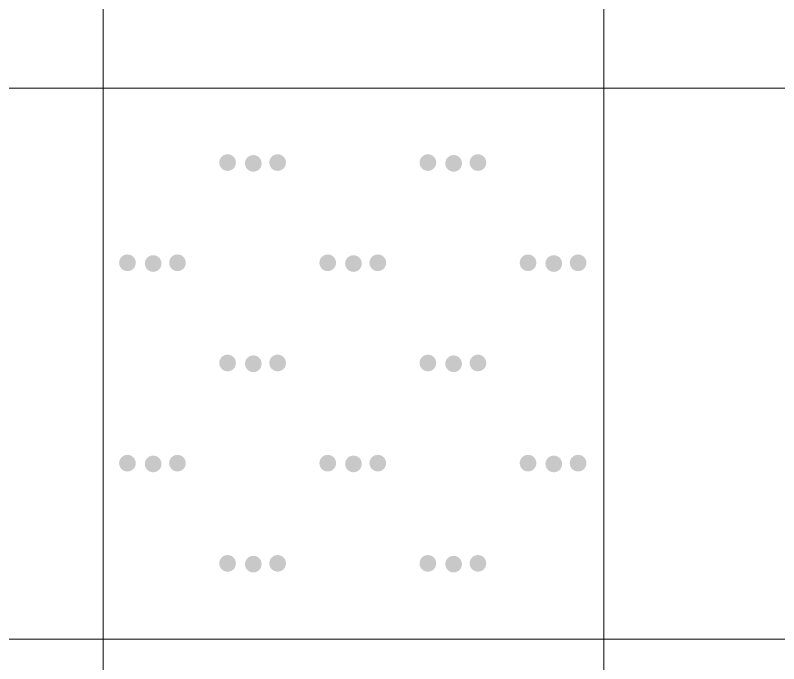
# Model space of a CAD drawing. Header units: inches. Extents: x -27 to 109, y -598 to 26.
# Drawn here: x 17.731 to 20.78, y -265.481 to -262.893 of the extents above; entities that cross this region are included whole.
import ezdxf

# ---------------------------------------------------------------- set-up
doc = ezdxf.new("R2010")
doc.units = ezdxf.units.IN
doc.header["$MEASUREMENT"] = 0
doc.layers.get('0').update_dxf_attribs({"lineweight": 0})

# ---------------------------------------------------------------- blocks, each defined once
blk = doc.blocks.new('lr_block_43')
at = {"true_color": 0x000000}
for points in [[(18.611, -263.4893), (18.6122, -263.4807), (18.611, -263.472), (18.6078, -263.464), (18.6025, -263.4571), (18.5955, -263.4517), (18.5875, -263.4485), (18.5789, -263.4473), (18.5702, -263.4485), (18.5622, -263.4517), (18.5553, -263.4571), (18.5499, -263.464), (18.5467, -263.472), (18.5455, -263.4807), (18.5467, -263.4893), (18.5499, -263.4973), (18.5553, -263.5043), (18.5622, -263.5096), (18.5702, -263.5128), (18.5789, -263.514), (18.5875, -263.5128), (18.5955, -263.5096), (18.6025, -263.5043), (18.6078, -263.4973)], [(18.7138, -263.4924), (18.715, -263.4837), (18.7138, -263.4751), (18.7106, -263.4671), (18.7053, -263.4601), (18.6983, -263.4548), (18.6903, -263.4516), (18.6817, -263.4504), (18.673, -263.4516), (18.665, -263.4548), (18.6581, -263.4601), (18.6527, -263.4671), (18.6495, -263.4751), (18.6483, -263.4837), (18.6495, -263.4924), (18.6527, -263.5004), (18.6581, -263.5073), (18.665, -263.5127), (18.673, -263.5159), (18.6817, -263.5171), (18.6903, -263.5159), (18.6983, -263.5127), (18.7053, -263.5073), (18.7106, -263.5004)], [(18.8109, -263.4893), (18.8121, -263.4807), (18.8109, -263.472), (18.8077, -263.464), (18.8023, -263.4571), (18.7954, -263.4517), (18.7874, -263.4485), (18.7787, -263.4473), (18.7701, -263.4485), (18.7621, -263.4517), (18.7551, -263.4571), (18.7498, -263.464), (18.7466, -263.472), (18.7454, -263.4807), (18.7466, -263.4893), (18.7498, -263.4973), (18.7551, -263.5043), (18.7621, -263.5096), (18.7701, -263.5128), (18.7787, -263.514), (18.7874, -263.5128), (18.7954, -263.5096), (18.8023, -263.5043), (18.8077, -263.4973)], [(19.411, -263.4893), (19.4122, -263.4807), (19.411, -263.472), (19.4078, -263.464), (19.4025, -263.4571), (19.3955, -263.4517), (19.3875, -263.4485), (19.3789, -263.4473), (19.3702, -263.4485), (19.3622, -263.4517), (19.3553, -263.4571), (19.3499, -263.464), (19.3467, -263.472), (19.3455, -263.4807), (19.3467, -263.4893), (19.3499, -263.4973), (19.3553, -263.5043), (19.3622, -263.5096), (19.3702, -263.5128), (19.3789, -263.514), (19.3875, -263.5128), (19.3955, -263.5096), (19.4025, -263.5043), (19.4078, -263.4973)], [(19.5138, -263.4924), (19.515, -263.4837), (19.5138, -263.4751), (19.5106, -263.4671), (19.5053, -263.4601), (19.4983, -263.4548), (19.4903, -263.4516), (19.4817, -263.4504), (19.473, -263.4516), (19.465, -263.4548), (19.4581, -263.4601), (19.4527, -263.4671), (19.4495, -263.4751), (19.4483, -263.4837), (19.4495, -263.4924), (19.4527, -263.5004), (19.4581, -263.5073), (19.465, -263.5127), (19.473, -263.5159), (19.4817, -263.5171), (19.4903, -263.5159), (19.4983, -263.5127), (19.5053, -263.5073), (19.5106, -263.5004)], [(19.6109, -263.4893), (19.6121, -263.4807), (19.6109, -263.472), (19.6077, -263.464), (19.6023, -263.4571), (19.5954, -263.4517), (19.5874, -263.4485), (19.5787, -263.4473), (19.5701, -263.4485), (19.5621, -263.4517), (19.5551, -263.4571), (19.5498, -263.464), (19.5466, -263.472), (19.5454, -263.4807), (19.5466, -263.4893), (19.5498, -263.4973), (19.5551, -263.5043), (19.5621, -263.5096), (19.5701, -263.5128), (19.5787, -263.514), (19.5874, -263.5128), (19.5954, -263.5096), (19.6023, -263.5043), (19.6077, -263.4973)], [(18.211, -263.8893), (18.2122, -263.8807), (18.211, -263.872), (18.2078, -263.864), (18.2025, -263.8571), (18.1955, -263.8517), (18.1875, -263.8485), (18.1789, -263.8473), (18.1702, -263.8485), (18.1622, -263.8517), (18.1553, -263.8571), (18.1499, -263.864), (18.1467, -263.872), (18.1455, -263.8807), (18.1467, -263.8893), (18.1499, -263.8973), (18.1553, -263.9043), (18.1622, -263.9096), (18.1702, -263.9128), (18.1789, -263.914), (18.1875, -263.9128), (18.1955, -263.9096), (18.2025, -263.9043), (18.2078, -263.8973)], [(18.4109, -263.8893), (18.4121, -263.8807), (18.4109, -263.872), (18.4077, -263.864), (18.4023, -263.8571), (18.3954, -263.8517), (18.3874, -263.8485), (18.3787, -263.8473), (18.3701, -263.8485), (18.3621, -263.8517), (18.3551, -263.8571), (18.3498, -263.864), (18.3466, -263.872), (18.3454, -263.8807), (18.3466, -263.8893), (18.3498, -263.8973), (18.3551, -263.9043), (18.3621, -263.9096), (18.3701, -263.9128), (18.3787, -263.914), (18.3874, -263.9128), (18.3954, -263.9096), (18.4023, -263.9043), (18.4077, -263.8973)], [(19.011, -263.8893), (19.0122, -263.8807), (19.011, -263.872), (19.0078, -263.864), (19.0025, -263.8571), (18.9955, -263.8517), (18.9875, -263.8485), (18.9789, -263.8473), (18.9702, -263.8485), (18.9622, -263.8517), (18.9553, -263.8571), (18.9499, -263.864), (18.9467, -263.872), (18.9455, -263.8807), (18.9467, -263.8893), (18.9499, -263.8973), (18.9553, -263.9043), (18.9622, -263.9096), (18.9702, -263.9128), (18.9789, -263.914), (18.9875, -263.9128), (18.9955, -263.9096), (19.0025, -263.9043), (19.0078, -263.8973)], [(19.2109, -263.8893), (19.2121, -263.8807), (19.2109, -263.872), (19.2077, -263.864), (19.2023, -263.8571), (19.1954, -263.8517), (19.1874, -263.8485), (19.1787, -263.8473), (19.1701, -263.8485), (19.1621, -263.8517), (19.1551, -263.8571), (19.1498, -263.864), (19.1466, -263.872), (19.1454, -263.8807), (19.1466, -263.8893), (19.1498, -263.8973), (19.1551, -263.9043), (19.1621, -263.9096), (19.1701, -263.9128), (19.1787, -263.914), (19.1874, -263.9128), (19.1954, -263.9096), (19.2023, -263.9043), (19.2077, -263.8973)], [(19.811, -263.8893), (19.8122, -263.8807), (19.811, -263.872), (19.8078, -263.864), (19.8025, -263.8571), (19.7955, -263.8517), (19.7875, -263.8485), (19.7789, -263.8473), (19.7702, -263.8485), (19.7622, -263.8517), (19.7553, -263.8571), (19.7499, -263.864), (19.7467, -263.872), (19.7455, -263.8807), (19.7467, -263.8893), (19.7499, -263.8973), (19.7553, -263.9043), (19.7622, -263.9096), (19.7702, -263.9128), (19.7789, -263.914), (19.7875, -263.9128), (19.7955, -263.9096), (19.8025, -263.9043), (19.8078, -263.8973)], [(20.0109, -263.8893), (20.0121, -263.8807), (20.0109, -263.872), (20.0077, -263.864), (20.0023, -263.8571), (19.9954, -263.8517), (19.9874, -263.8485), (19.9787, -263.8473), (19.9701, -263.8485), (19.9621, -263.8517), (19.9551, -263.8571), (19.9498, -263.864), (19.9466, -263.872), (19.9454, -263.8807), (19.9466, -263.8893), (19.9498, -263.8973), (19.9551, -263.9043), (19.9621, -263.9096), (19.9701, -263.9128), (19.9787, -263.914), (19.9874, -263.9128), (19.9954, -263.9096), (20.0023, -263.9043), (20.0077, -263.8973)], [(18.3138, -263.8924), (18.315, -263.8837), (18.3138, -263.8751), (18.3106, -263.8671), (18.3053, -263.8601), (18.2983, -263.8548), (18.2903, -263.8516), (18.2817, -263.8504), (18.273, -263.8516), (18.265, -263.8548), (18.2581, -263.8601), (18.2527, -263.8671), (18.2495, -263.8751), (18.2483, -263.8837), (18.2495, -263.8924), (18.2527, -263.9004), (18.2581, -263.9073), (18.265, -263.9127), (18.273, -263.9159), (18.2817, -263.9171), (18.2903, -263.9159), (18.2983, -263.9127), (18.3053, -263.9073), (18.3106, -263.9004)], [(19.1138, -263.8924), (19.115, -263.8837), (19.1138, -263.8751), (19.1106, -263.8671), (19.1053, -263.8601), (19.0983, -263.8548), (19.0903, -263.8516), (19.0817, -263.8504), (19.073, -263.8516), (19.065, -263.8548), (19.0581, -263.8601), (19.0527, -263.8671), (19.0495, -263.8751), (19.0483, -263.8837), (19.0495, -263.8924), (19.0527, -263.9004), (19.0581, -263.9073), (19.065, -263.9127), (19.073, -263.9159), (19.0817, -263.9171), (19.0903, -263.9159), (19.0983, -263.9127), (19.1053, -263.9073), (19.1106, -263.9004)], [(19.9138, -263.8924), (19.915, -263.8837), (19.9138, -263.8751), (19.9106, -263.8671), (19.9053, -263.8601), (19.8983, -263.8548), (19.8903, -263.8516), (19.8817, -263.8504), (19.873, -263.8516), (19.865, -263.8548), (19.8581, -263.8601), (19.8527, -263.8671), (19.8495, -263.8751), (19.8483, -263.8837), (19.8495, -263.8924), (19.8527, -263.9004), (19.8581, -263.9073), (19.865, -263.9127), (19.873, -263.9159), (19.8817, -263.9171), (19.8903, -263.9159), (19.8983, -263.9127), (19.9053, -263.9073), (19.9106, -263.9004)], [(18.611, -264.2894), (18.6122, -264.2807), (18.611, -264.272), (18.6078, -264.264), (18.6025, -264.2571), (18.5955, -264.2517), (18.5875, -264.2485), (18.5789, -264.2473), (18.5702, -264.2485), (18.5622, -264.2517), (18.5553, -264.2571), (18.5499, -264.264), (18.5467, -264.272), (18.5455, -264.2807), (18.5467, -264.2894), (18.5499, -264.2973), (18.5553, -264.3043), (18.5622, -264.3096), (18.5702, -264.3128), (18.5789, -264.314), (18.5875, -264.3128), (18.5955, -264.3096), (18.6025, -264.3043), (18.6078, -264.2973)], [(18.7138, -264.2924), (18.715, -264.2837), (18.7138, -264.2751), (18.7106, -264.2671), (18.7053, -264.2602), (18.6983, -264.2548), (18.6903, -264.2516), (18.6817, -264.2504), (18.673, -264.2516), (18.665, -264.2548), (18.6581, -264.2602), (18.6527, -264.2671), (18.6495, -264.2751), (18.6483, -264.2837), (18.6495, -264.2924), (18.6527, -264.3004), (18.6581, -264.3073), (18.665, -264.3127), (18.673, -264.3159), (18.6817, -264.3171), (18.6903, -264.3159), (18.6983, -264.3127), (18.7053, -264.3073), (18.7106, -264.3004)], [(18.8109, -264.2894), (18.8121, -264.2807), (18.8109, -264.272), (18.8077, -264.264), (18.8023, -264.2571), (18.7954, -264.2517), (18.7874, -264.2485), (18.7787, -264.2473), (18.7701, -264.2485), (18.7621, -264.2517), (18.7551, -264.2571), (18.7498, -264.264), (18.7466, -264.272), (18.7454, -264.2807), (18.7466, -264.2894), (18.7498, -264.2973), (18.7551, -264.3043), (18.7621, -264.3096), (18.7701, -264.3128), (18.7787, -264.314), (18.7874, -264.3128), (18.7954, -264.3096), (18.8023, -264.3043), (18.8077, -264.2973)], [(19.411, -264.2894), (19.4122, -264.2807), (19.411, -264.272), (19.4078, -264.264), (19.4025, -264.2571), (19.3955, -264.2517), (19.3875, -264.2485), (19.3789, -264.2473), (19.3702, -264.2485), (19.3622, -264.2517), (19.3553, -264.2571), (19.3499, -264.264), (19.3467, -264.272), (19.3455, -264.2807), (19.3467, -264.2894), (19.3499, -264.2973), (19.3553, -264.3043), (19.3622, -264.3096), (19.3702, -264.3128), (19.3789, -264.314), (19.3875, -264.3128), (19.3955, -264.3096), (19.4025, -264.3043), (19.4078, -264.2973)], [(19.5138, -264.2924), (19.515, -264.2837), (19.5138, -264.2751), (19.5106, -264.2671), (19.5053, -264.2602), (19.4983, -264.2548), (19.4903, -264.2516), (19.4817, -264.2504), (19.473, -264.2516), (19.465, -264.2548), (19.4581, -264.2602), (19.4527, -264.2671), (19.4495, -264.2751), (19.4483, -264.2837), (19.4495, -264.2924), (19.4527, -264.3004), (19.4581, -264.3073), (19.465, -264.3127), (19.473, -264.3159), (19.4817, -264.3171), (19.4903, -264.3159), (19.4983, -264.3127), (19.5053, -264.3073), (19.5106, -264.3004)], [(19.6109, -264.2894), (19.6121, -264.2807), (19.6109, -264.272), (19.6077, -264.264), (19.6023, -264.2571), (19.5954, -264.2517), (19.5874, -264.2485), (19.5787, -264.2473), (19.5701, -264.2485), (19.5621, -264.2517), (19.5551, -264.2571), (19.5498, -264.264), (19.5466, -264.272), (19.5454, -264.2807), (19.5466, -264.2894), (19.5498, -264.2973), (19.5551, -264.3043), (19.5621, -264.3096), (19.5701, -264.3128), (19.5787, -264.314), (19.5874, -264.3128), (19.5954, -264.3096), (19.6023, -264.3043), (19.6077, -264.2973)], [(18.211, -264.6893), (18.2122, -264.6807), (18.211, -264.672), (18.2078, -264.664), (18.2025, -264.6571), (18.1955, -264.6517), (18.1875, -264.6485), (18.1789, -264.6473), (18.1702, -264.6485), (18.1622, -264.6517), (18.1553, -264.6571), (18.1499, -264.664), (18.1467, -264.672), (18.1455, -264.6807), (18.1467, -264.6893), (18.1499, -264.6973), (18.1553, -264.7043), (18.1622, -264.7096), (18.1702, -264.7128), (18.1789, -264.714), (18.1875, -264.7128), (18.1955, -264.7096), (18.2025, -264.7043), (18.2078, -264.6973)], [(18.3138, -264.6924), (18.315, -264.6837), (18.3138, -264.6751), (18.3106, -264.6671), (18.3053, -264.6601), (18.2983, -264.6548), (18.2903, -264.6516), (18.2817, -264.6504), (18.273, -264.6516), (18.265, -264.6548), (18.2581, -264.6601), (18.2527, -264.6671), (18.2495, -264.6751), (18.2483, -264.6837), (18.2495, -264.6924), (18.2527, -264.7004), (18.2581, -264.7073), (18.265, -264.7127), (18.273, -264.7159), (18.2817, -264.7171), (18.2903, -264.7159), (18.2983, -264.7127), (18.3053, -264.7073), (18.3106, -264.7004)], [(18.4109, -264.6893), (18.4121, -264.6807), (18.4109, -264.672), (18.4077, -264.664), (18.4023, -264.6571), (18.3954, -264.6517), (18.3874, -264.6485), (18.3787, -264.6473), (18.3701, -264.6485), (18.3621, -264.6517), (18.3551, -264.6571), (18.3498, -264.664), (18.3466, -264.672), (18.3454, -264.6807), (18.3466, -264.6893), (18.3498, -264.6973), (18.3551, -264.7043), (18.3621, -264.7096), (18.3701, -264.7128), (18.3787, -264.714), (18.3874, -264.7128), (18.3954, -264.7096), (18.4023, -264.7043), (18.4077, -264.6973)], [(19.011, -264.6893), (19.0122, -264.6807), (19.011, -264.672), (19.0078, -264.664), (19.0025, -264.6571), (18.9955, -264.6517), (18.9875, -264.6485), (18.9789, -264.6473), (18.9702, -264.6485), (18.9622, -264.6517), (18.9553, -264.6571), (18.9499, -264.664), (18.9467, -264.672), (18.9455, -264.6807), (18.9467, -264.6893), (18.9499, -264.6973), (18.9553, -264.7043), (18.9622, -264.7096), (18.9702, -264.7128), (18.9789, -264.714), (18.9875, -264.7128), (18.9955, -264.7096), (19.0025, -264.7043), (19.0078, -264.6973)], [(19.1138, -264.6924), (19.115, -264.6837), (19.1138, -264.6751), (19.1106, -264.6671), (19.1053, -264.6601), (19.0983, -264.6548), (19.0903, -264.6516), (19.0817, -264.6504), (19.073, -264.6516), (19.065, -264.6548), (19.0581, -264.6601), (19.0527, -264.6671), (19.0495, -264.6751), (19.0483, -264.6837), (19.0495, -264.6924), (19.0527, -264.7004), (19.0581, -264.7073), (19.065, -264.7127), (19.073, -264.7159), (19.0817, -264.7171), (19.0903, -264.7159), (19.0983, -264.7127), (19.1053, -264.7073), (19.1106, -264.7004)], [(19.2109, -264.6893), (19.2121, -264.6807), (19.2109, -264.672), (19.2077, -264.664), (19.2023, -264.6571), (19.1954, -264.6517), (19.1874, -264.6485), (19.1787, -264.6473), (19.1701, -264.6485), (19.1621, -264.6517), (19.1551, -264.6571), (19.1498, -264.664), (19.1466, -264.672), (19.1454, -264.6807), (19.1466, -264.6893), (19.1498, -264.6973), (19.1551, -264.7043), (19.1621, -264.7096), (19.1701, -264.7128), (19.1787, -264.714), (19.1874, -264.7128), (19.1954, -264.7096), (19.2023, -264.7043), (19.2077, -264.6973)], [(19.811, -264.6893), (19.8122, -264.6807), (19.811, -264.672), (19.8078, -264.664), (19.8025, -264.6571), (19.7955, -264.6517), (19.7875, -264.6485), (19.7789, -264.6473), (19.7702, -264.6485), (19.7622, -264.6517), (19.7553, -264.6571), (19.7499, -264.664), (19.7467, -264.672), (19.7455, -264.6807), (19.7467, -264.6893), (19.7499, -264.6973), (19.7553, -264.7043), (19.7622, -264.7096), (19.7702, -264.7128), (19.7789, -264.714), (19.7875, -264.7128), (19.7955, -264.7096), (19.8025, -264.7043), (19.8078, -264.6973)], [(19.9138, -264.6924), (19.915, -264.6837), (19.9138, -264.6751), (19.9106, -264.6671), (19.9053, -264.6601), (19.8983, -264.6548), (19.8903, -264.6516), (19.8817, -264.6504), (19.873, -264.6516), (19.865, -264.6548), (19.8581, -264.6601), (19.8527, -264.6671), (19.8495, -264.6751), (19.8483, -264.6837), (19.8495, -264.6924), (19.8527, -264.7004), (19.8581, -264.7073), (19.865, -264.7127), (19.873, -264.7159), (19.8817, -264.7171), (19.8903, -264.7159), (19.8983, -264.7127), (19.9053, -264.7073), (19.9106, -264.7004)], [(20.0109, -264.6893), (20.0121, -264.6807), (20.0109, -264.672), (20.0077, -264.664), (20.0023, -264.6571), (19.9954, -264.6517), (19.9874, -264.6485), (19.9787, -264.6473), (19.9701, -264.6485), (19.9621, -264.6517), (19.9551, -264.6571), (19.9498, -264.664), (19.9466, -264.672), (19.9454, -264.6807), (19.9466, -264.6893), (19.9498, -264.6973), (19.9551, -264.7043), (19.9621, -264.7096), (19.9701, -264.7128), (19.9787, -264.714), (19.9874, -264.7128), (19.9954, -264.7096), (20.0023, -264.7043), (20.0077, -264.6973)], [(18.611, -265.0894), (18.6122, -265.0807), (18.611, -265.072), (18.6078, -265.064), (18.6025, -265.0571), (18.5955, -265.0517), (18.5875, -265.0485), (18.5789, -265.0473), (18.5702, -265.0485), (18.5622, -265.0517), (18.5553, -265.0571), (18.5499, -265.064), (18.5467, -265.072), (18.5455, -265.0807), (18.5467, -265.0894), (18.5499, -265.0973), (18.5553, -265.1043), (18.5622, -265.1096), (18.5702, -265.1128), (18.5789, -265.114), (18.5875, -265.1128), (18.5955, -265.1096), (18.6025, -265.1043), (18.6078, -265.0973)], [(18.7138, -265.0924), (18.715, -265.0838), (18.7138, -265.0751), (18.7106, -265.0671), (18.7053, -265.0602), (18.6983, -265.0548), (18.6903, -265.0516), (18.6817, -265.0504), (18.673, -265.0516), (18.665, -265.0548), (18.6581, -265.0602), (18.6527, -265.0671), (18.6495, -265.0751), (18.6483, -265.0838), (18.6495, -265.0924), (18.6527, -265.1004), (18.6581, -265.1073), (18.665, -265.1127), (18.673, -265.1159), (18.6817, -265.1171), (18.6903, -265.1159), (18.6983, -265.1127), (18.7053, -265.1073), (18.7106, -265.1004)], [(18.8109, -265.0894), (18.8121, -265.0807), (18.8109, -265.072), (18.8077, -265.064), (18.8023, -265.0571), (18.7954, -265.0517), (18.7874, -265.0485), (18.7787, -265.0473), (18.7701, -265.0485), (18.7621, -265.0517), (18.7551, -265.0571), (18.7498, -265.064), (18.7466, -265.072), (18.7454, -265.0807), (18.7466, -265.0894), (18.7498, -265.0973), (18.7551, -265.1043), (18.7621, -265.1096), (18.7701, -265.1128), (18.7787, -265.114), (18.7874, -265.1128), (18.7954, -265.1096), (18.8023, -265.1043), (18.8077, -265.0973)], [(19.411, -265.0894), (19.4122, -265.0807), (19.411, -265.072), (19.4078, -265.064), (19.4025, -265.0571), (19.3955, -265.0517), (19.3875, -265.0485), (19.3789, -265.0473), (19.3702, -265.0485), (19.3622, -265.0517), (19.3553, -265.0571), (19.3499, -265.064), (19.3467, -265.072), (19.3455, -265.0807), (19.3467, -265.0894), (19.3499, -265.0973), (19.3553, -265.1043), (19.3622, -265.1096), (19.3702, -265.1128), (19.3789, -265.114), (19.3875, -265.1128), (19.3955, -265.1096), (19.4025, -265.1043), (19.4078, -265.0973)], [(19.5138, -265.0924), (19.515, -265.0838), (19.5138, -265.0751), (19.5106, -265.0671), (19.5053, -265.0602), (19.4983, -265.0548), (19.4903, -265.0516), (19.4817, -265.0504), (19.473, -265.0516), (19.465, -265.0548), (19.4581, -265.0602), (19.4527, -265.0671), (19.4495, -265.0751), (19.4483, -265.0838), (19.4495, -265.0924), (19.4527, -265.1004), (19.4581, -265.1073), (19.465, -265.1127), (19.473, -265.1159), (19.4817, -265.1171), (19.4903, -265.1159), (19.4983, -265.1127), (19.5053, -265.1073), (19.5106, -265.1004)], [(19.6109, -265.0894), (19.6121, -265.0807), (19.6109, -265.072), (19.6077, -265.064), (19.6023, -265.0571), (19.5954, -265.0517), (19.5874, -265.0485), (19.5787, -265.0473), (19.5701, -265.0485), (19.5621, -265.0517), (19.5551, -265.0571), (19.5498, -265.064), (19.5466, -265.072), (19.5454, -265.0807), (19.5466, -265.0894), (19.5498, -265.0973), (19.5551, -265.1043), (19.5621, -265.1096), (19.5701, -265.1128), (19.5787, -265.114), (19.5874, -265.1128), (19.5954, -265.1096), (19.6023, -265.1043), (19.6077, -265.0973)]]:
    blk.add_hatch(color=18, dxfattribs=at).paths.add_polyline_path(points, flags=17)

msp = doc.modelspace()

# ---------------------------------------------------------------- linework, layer by layer
at = {"linetype": 'Continuous', "lineweight": 15}
for p, q in [((18.0817, -259.2337), (18.0817, -263.1837)), ((20.0817, -259.2337), (20.0817, -263.1837)), ((17.0817, -263.1837), (18.0817, -263.1837)), ((18.0817, -263.1837), (20.0817, -263.1837)), ((18.0817, -263.1837), (18.0817, -265.3838)), ((21.0817, -263.1837), (20.0817, -263.1837)), ((20.0817, -263.1837), (20.0817, -265.3838)), ((17.0817, -265.3838), (18.0817, -265.3838)), ((18.0817, -265.3838), (20.0817, -265.3838)), ((18.0817, -265.3838), (18.0817, -269.8338)), ((21.0817, -265.3838), (20.0817, -265.3838)), ((20.0817, -265.3838), (20.0817, -269.8338))]:
    msp.add_line(p, q, dxfattribs=at)

# ---------------------------------------------------------------- block references
at = {"color": 7}
msp.add_blockref('lr_block_43', (0, 0), dxfattribs=at)

doc.saveas('drawing.dxf')
